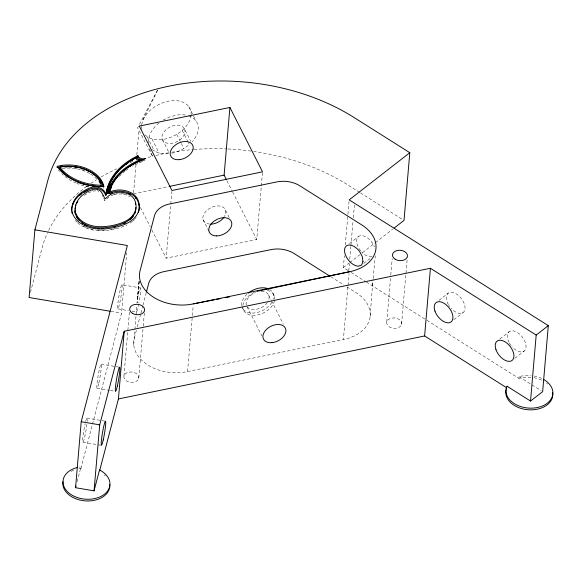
<?xml version="1.0" encoding="UTF-8"?>
<svg xmlns="http://www.w3.org/2000/svg" width="582" height="582" viewBox="0 0 582 582"><rect width="100%" height="100%" fill="white"/><g stroke="black" fill="none" stroke-linecap="round" stroke-linejoin="round"><path stroke-width="0.44" stroke-dasharray="2.91 2.18" d="M370.145 316.339L372.807 281.186M133.736 344.733L135.977 315.931M136.05 315.029L136.799 305.848M103.807 188.299L103.851 187.811M78.832 468.816A23.535 16.289 4.9 0 1 80.243 468.583L80.883 468.51L81.029 466.815L80.389 466.895A23.535 16.289 4.9 0 0 78.977 467.128M108.987 197.211L104.825 200.557L104.869 200.062M80.883 468.51L121.565 313.181L126.745 252.712M133.591 192.875L136.064 163.993M136.835 154.972L139.003 129.699M123.959 375.943L129.531 310.963M138.749 378.453A7.53 5.209 4.9 0 0 128.811 372.174A7.53 5.209 4.9 0 0 126.505 380.97A7.53 5.209 4.9 0 0 138.749 378.453L143.165 327.011M143.237 326.109L144.401 312.57M262.46 172.752L256.735 239.537L166.139 258.175L170.701 204.929M170.781 204.027L171.865 191.391M136.355 330.46L134.304 338.288A40.005 27.689 4.9 0 0 148.01 365.103A40.005 27.689 4.9 0 0 187.564 371.563L192.286 316.506M192.366 315.604L193.217 305.674M347.985 270.47L343.373 267.56L344.377 255.825M345.308 244.993L347.861 215.216M347.934 214.314L349.018 201.678M348.756 270.957L349.375 263.741M349.76 259.223L350.844 246.593M350.924 245.684L353.012 221.32M353.318 217.712L354.402 205.075M187.564 371.563L343.395 339.51L347.956 286.257M348.036 285.355L349.04 273.627M386.775 321.89L390.718 275.861M390.798 274.959L392.188 258.714M401.565 324.392A7.53 5.209 4.9 0 0 391.628 318.114A7.53 5.209 4.9 0 0 389.322 326.917A7.53 5.209 4.9 0 0 401.565 324.392L407.291 257.608M530.988 377.311A23.535 16.289 4.9 0 0 519.493 378.235L518.897 378.416L519.042 376.721L519.639 376.547A23.535 16.289 4.9 0 1 531.133 375.616M139.113 281.295L137.054 303.004L139.105 281.521M139.12 281.462L137.374 300.014L137.832 297.075A12.237 1.048 -80.4 0 1 140.611 288.243A12.237 1.048 -80.4 0 1 138.894 303.011M372.465 285.689L373.062 279.367M373.142 278.465L375.274 255.884M30.46 292.317L42.028 248.15A188.255 130.303 4.9 0 1 47.513 232.778M77.159 481.612L81.029 466.815M137.265 326.975L140.684 313.916M140.909 313.043L142.736 306.081M142.961 305.215L146.155 293.022M141.615 124.854L143.034 119.754L157.547 90.217M157.489 90.217L137.607 127.807L152.535 156.303A188.255 130.303 4.9 0 0 146.388 157.969M143.034 119.754C147.857 109.831 157.969 103.414 168.547 101.152A26.357 17.482 -26.9 0 1 191.02 115.6M349.506 243.545L358.308 236.678M343.373 267.56L349.076 263.122M349.789 262.562L359.778 254.8M362.63 252.581L374.757 243.145M375.47 242.592L392.595 229.279M363.721 263.435L370.858 257.899M438.966 300.348L448.235 293.139M453.909 319.729L463.185 312.519M499.96 338.877L509.235 331.66M514.903 358.257L524.178 351.041M131.939 311.239L136.574 311.814A12.237 1.048 -80.4 0 0 138.611 304.459M159.046 123.086L157.584 124.148A26.357 17.482 -26.9 0 0 149.043 143.769M144.962 134.835C155.598 144.431 172.439 138.647 182.21 130.441A26.357 17.482 -26.9 0 0 190.896 116.429M171.952 153.233L177.721 151.582L183.897 148.563L189.368 144.576L188.575 143.005M163.055 120.161L169.238 117.135L175.706 115.287A26.357 17.482 -26.9 0 1 186.997 115.338M139.011 162.407L141.077 161.476M142.554 160.916L144.925 159.948L144.882 160.436A5.398 3.739 4.9 0 1 144.074 160.559M142.517 161.41L136.639 163.949A73.805 51.085 4.9 0 0 132.485 166.161M92.145 190.874L92.96 190.627M133.511 193.777L168.154 186.647M115.687 193.835L117.6 193.544M168.54 153.67L164.932 153.983L159.199 153.19L154.434 151.116A26.357 17.482 -26.9 0 1 152.528 149.639M117.833 308.86L128.411 310.643M110.893 311.377L121.565 313.181M101.137 364.114L115.221 366.5M116.102 366.653L119.63 367.249M97.078 388.245L109.401 390.333M110.282 390.486L115.571 391.38M87.002 418.087L101.086 420.48M101.966 420.626L105.495 421.223M82.942 442.225L100.548 445.208M121.951 284.743A12.237 1.048 -80.4 0 1 119.725 303.164A12.237 1.048 -80.4 0 1 118.001 302.502A12.237 1.048 -80.4 0 1 121.951 284.743L140.335 287.901M359.683 192.409L348.225 185.171A188.255 130.303 4.9 0 0 253.621 151.451M360.447 192.889L403.239 219.916M519.042 376.721L531.228 384.418M531.992 384.898L541.129 390.668M351.055 272.412L365.612 281.608M366.384 282.088L426.162 319.845M426.926 320.333L518.897 378.416M330.831 276.726L343.838 284.94M346.894 286.875L356.075 292.673A40.005 27.689 4.9 0 1 369.563 319.533A40.005 27.689 4.9 0 1 343.395 339.51M226.965 180.776L232.269 191.238M232.676 192.045L256.735 239.537M188.823 106.681L195.988 120.816M273.227 293.888L274.369 296.136M184.443 128.92A12.237 8.119 -26.9 0 1 171.057 143.412A12.237 8.119 -26.9 0 1 164.939 130.746A12.237 8.119 -26.9 0 1 184.443 128.92L190.714 141.31M268.571 294.994L271.03 299.846M271.445 300.654L283.332 324.123M225.634 210.451L229.213 217.523M182.21 130.441L188.175 142.219M176.739 134.427L183.897 148.563M203.045 219.574L209.011 231.352M162.516 139.796L168.787 152.178M247.059 306.678L261.82 335.807M243.145 309.217L242.003 306.969A16.987 11.269 -26.9 0 0 255.622 312.818A16.987 11.269 -26.9 0 0 271.903 302.16M152.033 139.054L159.199 153.19M147.275 136.981L154.434 151.116M140.444 207.461L150.229 226.784M151.866 229.999L166.139 258.175M103.8 198.491L104.825 200.557M149.538 148.803L152.535 156.303M141.702 126.447L141.877 129.626M136.326 311.428L136.348 311.981M372.073 256.567A12.237 7.071 52.1 0 1 361.742 252.05M360.695 250.849A12.237 7.071 52.1 0 1 359.945 235.79A12.237 7.071 52.1 0 1 374.466 246.877M209.702 224.092A12.237 8.119 -26.9 0 1 203.94 213.965A12.237 8.119 -26.9 0 1 219.581 205.999A12.237 8.119 -26.9 0 1 224.434 216.591M48.633 230.414A188.255 130.303 4.9 0 1 79.763 191.791M80.418 191.252A188.255 130.303 4.9 0 1 87.235 185.985M90.814 183.454A188.255 130.303 4.9 0 1 96.677 179.62M101.093 176.957A188.255 130.303 4.9 0 1 116.727 168.86M155.947 155.459A188.255 130.303 4.9 0 1 170.759 152.419M171.646 152.266A188.255 130.303 4.9 0 1 193.217 149.559M194.126 149.487A188.255 130.303 4.9 0 1 227.002 148.941M227.889 148.985A188.255 130.303 4.9 0 1 252.741 151.32M267.378 290.403A16.987 11.269 -26.9 0 1 274.719 299.163M274.486 300.778A16.987 11.269 -26.9 0 1 258.015 314.826A16.987 11.269 -26.9 0 1 242.832 307.747M242.869 305.397A16.987 11.269 -26.9 0 1 253.73 292.593M269.43 289.356A16.987 11.269 -26.9 0 1 273.133 299.352M241.69 305.499A16.987 11.269 -26.9 0 1 246.848 294.325M533.912 377.718A23.535 16.289 4.9 0 1 542.06 380.388M546.556 383.232A23.535 16.289 4.9 0 1 547.524 384.047M71.164 471.478A23.535 16.289 4.9 0 1 74.794 469.885M104.265 474.883A23.535 16.289 4.9 0 1 105.182 475.727M448.395 304.561A12.237 7.071 52.1 0 1 453.167 292.528A12.237 7.071 52.1 0 1 464.996 309.086A12.237 7.071 52.1 0 1 451.057 308.285M449.617 306.481A12.237 7.071 52.1 0 1 448.773 305.208M509.039 342.42A12.237 7.071 52.1 0 1 514.539 331.165A12.237 7.071 52.1 0 1 525.968 347.781A12.237 7.071 52.1 0 1 512.051 346.807M511.069 345.621A12.237 7.071 52.1 0 1 509.388 343.082M115.716 228.37A52.576 36.39 4.9 0 1 113.774 228.799M111.809 229.177A52.576 36.39 4.9 0 1 109.816 229.497M105.771 229.963A52.576 36.39 4.9 0 1 101.668 230.203A27.092 18.755 4.9 0 1 95.266 229.875M92.894 229.483A27.092 18.755 4.9 0 1 86.849 227.744M86.136 227.46A27.092 18.755 4.9 0 1 83.393 226.18M64.638 167.718A31.894 22.072 4.9 0 1 67.054 167.58M69.491 167.58A31.894 22.072 4.9 0 1 71.928 167.703M75.165 168.074A31.894 22.072 4.9 0 1 76.766 168.344M81.451 169.486A31.894 22.072 4.9 0 1 84.441 170.511M88.777 186.516A47.28 32.73 4.9 0 1 85.532 185.767M97.201 190.656A6.373 4.409 4.9 0 1 98.016 190.896M113.694 194.359A15.889 10.993 4.9 0 1 114.363 194.155M121.42 193.508A14.623 10.12 4.9 0 1 126.971 194.752M77.639 222.731A27.092 18.755 4.9 0 0 101.624 230.698A52.576 36.39 4.9 0 0 124.846 225.918A31.93 22.101 4.9 0 0 126.971 224.95M77.028 222.157A27.092 18.755 4.9 0 1 75.362 220.338M136.152 217.348A31.93 22.101 4.9 0 1 135.082 218.737M134.493 219.414A31.93 22.101 4.9 0 1 133.031 220.862M132.507 221.32A31.93 22.101 4.9 0 1 130.215 223.059M119.281 176.419A73.805 51.085 4.9 0 1 121.696 174.04M122.977 172.89A73.805 51.085 4.9 0 1 124.992 171.217M125.69 170.679A73.805 51.085 4.9 0 1 128.6 168.591M130.128 162.793A79.829 55.254 4.9 0 1 134.18 160.348M84.31 195.363A35.204 24.371 4.9 0 1 87.649 193.333M88.362 192.969A35.204 24.371 4.9 0 1 89.832 192.278L92.916 191.122A6.373 4.409 4.9 0 1 98.736 191.704M111.147 195.865A15.889 10.993 4.9 0 1 112.995 195.072M113.65 194.846A15.889 10.993 4.9 0 1 115.01 194.468L117.557 194.039A14.623 10.12 4.9 0 1 130.135 196.847M88.733 187.004A47.28 32.73 4.9 0 1 76.977 183.432M76.242 183.119A47.28 32.73 4.9 0 1 61.852 173.858M59.531 171.472A47.28 32.73 4.9 0 1 58.476 170.235M62.216 168.467A31.894 22.072 4.9 0 1 89.897 173.64M90.661 174.098A31.894 22.072 4.9 0 1 96.568 178.856M188.626 115.789A26.357 17.482 -26.9 0 1 192.264 141.702M85.721 421.353A12.237 1.048 -80.4 0 1 87.176 421.368M86.878 424.351A12.237 1.048 -80.4 0 1 84.034 439.614A12.237 1.048 -80.4 0 1 82.753 439.119A12.237 1.048 -80.4 0 1 85.161 423.689M261.202 291.32A12.237 8.119 -26.9 0 1 268.557 300.327M267.32 302.596A12.237 8.119 -26.9 0 1 247.503 307.143M246.295 304.91A12.237 8.119 -26.9 0 1 255.483 292.491M534.058 376.023A23.535 16.289 4.9 0 1 542.206 378.7M98.867 382.861A12.237 1.048 -80.4 0 0 101.195 364.136A12.237 1.048 -80.4 0 0 97.252 381.537A12.237 1.048 -80.4 0 0 98.867 382.861"/><path stroke-width="0.87" d="M394.021 228.166L404.01 220.396L409.808 152.71L354.023 117.477A188.255 130.303 4.9 0 0 47.833 180.464L34.905 229.825L29.1 297.511L110.005 311.225M59.786 168.467L60.252 169.115A45.272 31.341 4.9 0 0 100.38 186.451L101.399 186.436L100.933 183.432A31.894 22.072 4.9 0 0 62.361 166.779L59.888 167.267L59.742 168.955L60.208 169.609A45.272 31.341 4.9 0 0 62.296 171.952M77.595 467.426A23.535 16.289 4.9 0 0 66.77 490.939A23.535 16.289 4.9 0 0 102.73 495.428A23.535 16.289 4.9 0 0 100.075 470.227L99.522 469.95L94.051 490.844L75.558 487.709L81.218 421.71L127.363 245.495L34.905 229.825M71.702 210.393A27.092 18.755 4.9 0 1 71.841 208.312A38.448 26.612 4.9 0 1 90.545 188.852A9.618 6.657 4.9 0 1 103.982 192.191A38.856 26.896 4.9 0 1 105.866 195.312L106.673 190.263A81.073 56.112 4.9 0 1 137.89 155.7A5.398 3.739 4.9 0 0 145.027 158.748L145.784 158.537M107.495 193.304L107.903 190.46A79.829 55.254 4.9 0 1 134.326 158.653L137.221 157.155A2.088 1.448 4.9 0 0 137.068 159.053A2.088 1.448 4.9 0 0 139.767 159.533L139.665 160.734L131.699 164.99A75.056 51.951 4.9 0 0 109.14 189.645L108.048 192.998L107.495 193.304L107.801 191.66A79.829 55.254 4.9 0 1 108.398 189.412M108.005 193.493L109.241 188.444A75.056 51.951 4.9 0 1 131.801 163.789L139.767 159.533M138.451 212.365A31.93 22.101 4.9 0 0 137.49 200.332A17.86 12.36 4.9 0 0 114.669 191.66A19.126 13.241 4.9 0 0 109.176 193.53L109.278 192.329A73.805 51.085 4.9 0 1 136.785 162.262L145.027 158.748M94.051 490.844L99.711 424.845L124.221 331.253L430.418 268.266L536.182 335.065L530.529 401.063L506.915 386.15L506.726 386.586A23.535 16.289 4.9 0 0 520.541 406.527A23.535 16.289 4.9 0 0 549.881 400.736A23.535 16.289 4.9 0 0 543.413 379.34M137.221 157.155L137.119 158.355A2.088 1.448 4.9 0 0 136.523 159.359M137.745 157.395L137.89 155.7M99.609 470.765L118.422 398.939L124.221 331.253M226.151 179.169L224.114 175.138L229.912 107.452L139.316 126.09L171.937 190.489L262.54 171.85L229.912 107.452M506.777 387.845L424.613 335.96L430.418 268.266M409.808 152.71L349.178 199.873L548.309 325.636L542.657 391.635L530.529 401.063M105.866 195.312L106.564 191.463A81.073 56.112 4.9 0 1 137.781 156.9A5.398 3.739 4.9 0 0 143.281 160.101M75.063 208.64L75.318 207.418M75.558 487.709L76.016 485.97M146.38 292.157L148.665 283.449A23.535 16.289 4.9 0 1 163.818 271.663L270.986 249.62A23.535 16.289 4.9 0 1 294.106 253.534L330.067 276.246M536.182 335.065L548.309 325.636M107.597 192.104L108.15 191.798M123.66 223.684L125.588 222.775M257.004 291.327L349.2 271.816A40.005 27.689 4.9 0 0 375.368 251.846A40.005 27.689 4.9 0 0 361.88 224.987L299.905 185.847A23.535 16.289 4.9 0 0 276.792 181.926L169.624 203.969A23.535 16.289 4.9 0 0 154.47 215.762L140.102 270.601A40.005 27.689 4.9 0 0 153.815 297.417A40.005 27.689 4.9 0 0 193.37 303.869L214.62 299.752M169.042 186.466L224.114 175.138M193.37 303.869L349.2 271.816M118.422 398.939L424.613 335.96M56.949 167.551L61.75 166.612A33.909 23.469 4.9 0 1 102.745 184.312L103.632 187.113M216.388 299.41L220.811 298.551M225.241 297.693L229.664 296.835M101.363 228.442L103.203 228.362M101.501 185.236L100.482 185.251A45.272 31.341 4.9 0 1 60.353 167.914L59.888 167.267M97.747 228.37L99.558 228.406M81.218 421.71L99.711 424.845M103.145 186.204L102.708 184.807A33.909 23.469 4.9 0 0 100.817 181.366M101.021 185.236L101.399 186.436M223.91 217.37A12.237 8.119 -26.9 0 1 210.633 224.128M248.143 293.204A16.987 11.269 -26.9 0 1 268.702 288.978M552.602 392.668A23.535 16.289 4.9 0 1 529.023 409.815A23.535 16.289 4.9 0 1 505.998 390.26M506.245 389.256A23.535 16.289 4.9 0 1 506.58 388.274M109.751 484.464A23.535 16.289 4.9 0 1 85.838 500.913A23.535 16.289 4.9 0 1 62.994 481.707M139.665 160.734A2.088 1.448 4.9 0 1 138.625 160.887M75.071 209.927A23.847 16.507 4.9 0 0 97.892 226.674L103.349 226.667A49.339 34.149 4.9 0 0 121.558 222.921L125.734 221.08A28.678 19.846 4.9 0 0 134.537 199.735A14.623 10.12 4.9 0 0 117.702 192.344L115.156 192.773A15.889 10.993 4.9 0 0 109.132 195.523L104.971 198.862L102.927 194.737A35.618 24.655 4.9 0 0 101.377 192.125L100.751 191.34A6.373 4.409 4.9 0 0 93.062 189.426L89.977 190.59A35.204 24.371 4.9 0 0 75.544 205.606L74.969 211.128A23.847 16.507 4.9 0 0 97.791 227.875L103.247 227.868A49.339 34.149 4.9 0 0 121.456 224.121L125.625 222.28A28.678 19.846 4.9 0 0 135.97 207.425M72.044 213.179A27.092 18.755 4.9 0 1 71.797 211.79M109.176 193.53A73.805 51.085 4.9 0 1 110.347 189.921M110.624 189.208A73.805 51.085 4.9 0 1 111.555 187.098M99.056 181.402A31.894 22.072 4.9 0 1 100.206 183.323M105.968 194.112A38.856 26.896 4.9 0 0 104.083 190.991A9.618 6.657 4.9 0 0 90.647 187.651A38.448 26.612 4.9 0 0 71.942 207.112A27.092 18.755 4.9 0 0 101.77 229.002A52.576 36.39 4.9 0 0 124.992 224.23A31.93 22.101 4.9 0 0 137.592 199.131A17.86 12.36 4.9 0 0 114.77 190.452A19.126 13.241 4.9 0 0 109.278 192.329M108.87 187.928A79.829 55.254 4.9 0 1 110.318 184.276M102.687 195.676A35.618 24.655 4.9 0 1 102.818 195.938M135.279 203.067A28.678 19.846 4.9 0 1 135.664 204.515M75.442 206.806A35.204 24.371 4.9 0 1 76.031 204.973M76.831 203.183A35.204 24.371 4.9 0 1 77.835 201.452M140.058 159.839A5.398 3.739 4.9 0 1 139.389 159.453M106.71 191.194A81.073 56.112 4.9 0 1 109.089 184.458M109.78 183.003A81.073 56.112 4.9 0 1 110.936 180.842M111.344 180.136A81.073 56.112 4.9 0 1 113.141 177.35M113.628 176.659A81.073 56.112 4.9 0 1 115.709 173.982M116.262 173.327A81.073 56.112 4.9 0 1 118.619 170.759M122.998 166.721A81.073 56.112 4.9 0 1 124.788 165.288M126.025 164.364A81.073 56.112 4.9 0 1 128.586 162.574M131.27 160.872A81.073 56.112 4.9 0 1 132.66 160.057M73.128 204.093A38.448 26.612 4.9 0 1 73.739 202.798M79.989 195.21A38.448 26.612 4.9 0 1 81.276 194.206M84.077 192.351A38.448 26.612 4.9 0 1 85.59 191.507M86.369 191.107A38.448 26.612 4.9 0 1 87.977 190.358M138.4 203.205A31.93 22.101 4.9 0 1 138.822 204.82M128.338 193.275A17.86 12.36 4.9 0 1 130.383 194.177M135.359 197.815A17.86 12.36 4.9 0 1 136.181 198.782M109.853 193.675A19.126 13.241 4.9 0 1 110.595 193.355M111.358 193.057A19.126 13.241 4.9 0 1 112.151 192.788M109.096 190.139A75.056 51.951 4.9 0 1 110.675 186.56M111.038 185.854A75.056 51.951 4.9 0 1 112.632 183.083M113.985 181.06A75.056 51.951 4.9 0 1 114.96 179.736M115.469 179.081A75.056 51.951 4.9 0 1 117.084 177.161M129.641 166.685A75.056 51.951 4.9 0 1 130.979 165.877M135.628 210.808A28.678 19.846 4.9 0 1 134.711 213.609M133.22 216.257A28.678 19.846 4.9 0 1 129.946 219.829M115.651 226.427A49.339 34.149 4.9 0 1 114.458 226.725M86.834 225.692A23.847 16.507 4.9 0 1 84.616 224.594M83.233 223.764A23.847 16.507 4.9 0 1 81.938 222.877M79.108 220.403A23.847 16.507 4.9 0 1 76.3 216.475M75.354 214.067A23.847 16.507 4.9 0 1 74.925 211.615M66.806 166.678A33.909 23.469 4.9 0 1 69.389 166.67M74.569 167.078A33.909 23.469 4.9 0 1 76.278 167.34M86.813 170.417A33.909 23.469 4.9 0 1 89.031 171.45M92.465 173.421A33.909 23.469 4.9 0 1 94.364 174.731M99.34 179.401A33.909 23.469 4.9 0 1 100.359 180.704M85.307 184.756A45.272 31.341 4.9 0 1 83.037 184.094M80.076 183.09A45.272 31.341 4.9 0 1 77.923 182.246M67.941 176.768A45.272 31.341 4.9 0 1 66.581 175.757M65.279 174.716A45.272 31.341 4.9 0 1 62.856 172.519M362.964 261.696L361.575 265.101L358.345 266.2A12.237 7.071 52.1 0 1 346.348 256.946A12.237 7.071 52.1 0 1 347.338 245.386A12.237 7.071 52.1 0 1 359.611 251.46L362.302 256.669L362.964 261.696M61.852 165.404L57.051 166.35L58.622 168.54A47.28 32.73 4.9 0 0 100.533 186.64L103.952 186.611L102.854 183.112A33.909 23.469 4.9 0 0 61.852 165.404M216.599 235.906A12.237 8.119 -26.9 0 0 231.6 222.237A12.237 8.119 -26.9 0 0 212.721 222.244A12.237 8.119 -26.9 0 0 216.599 235.906M395.127 259.223A7.53 5.209 4.9 0 0 407.371 256.706A7.53 5.209 4.9 0 0 397.426 250.427A7.53 5.209 4.9 0 0 395.127 259.223M132.31 313.283A7.53 5.209 4.9 0 0 144.554 310.766A7.53 5.209 4.9 0 0 134.609 304.488A7.53 5.209 4.9 0 0 132.31 313.283M117.353 385.997A12.237 1.048 -80.4 0 0 119.688 367.271A12.237 1.048 -80.4 0 0 115.745 384.673A12.237 1.048 -80.4 0 0 117.353 385.997M103.218 439.97A12.237 1.048 -80.4 0 0 105.553 421.252A12.237 1.048 -80.4 0 0 101.61 438.646A12.237 1.048 -80.4 0 0 103.218 439.97M495.966 349.637A12.237 7.071 52.1 0 0 512.051 360.476A12.237 7.071 52.1 0 0 505.722 342.238A12.237 7.071 52.1 0 0 495.966 349.637M434.965 311.115A12.237 7.071 52.1 0 0 451.057 321.948A12.237 7.071 52.1 0 0 444.728 303.717A12.237 7.071 52.1 0 0 434.965 311.115M179.285 159.664A12.237 8.119 -26.9 0 0 192.671 145.18A12.237 8.119 -26.9 0 0 173.174 146.999A12.237 8.119 -26.9 0 0 179.285 159.664M271.99 342.653A12.237 8.119 -26.9 0 0 285.376 328.168A12.237 8.119 -26.9 0 0 265.879 329.987A12.237 8.119 -26.9 0 0 271.99 342.653"/></g></svg>
